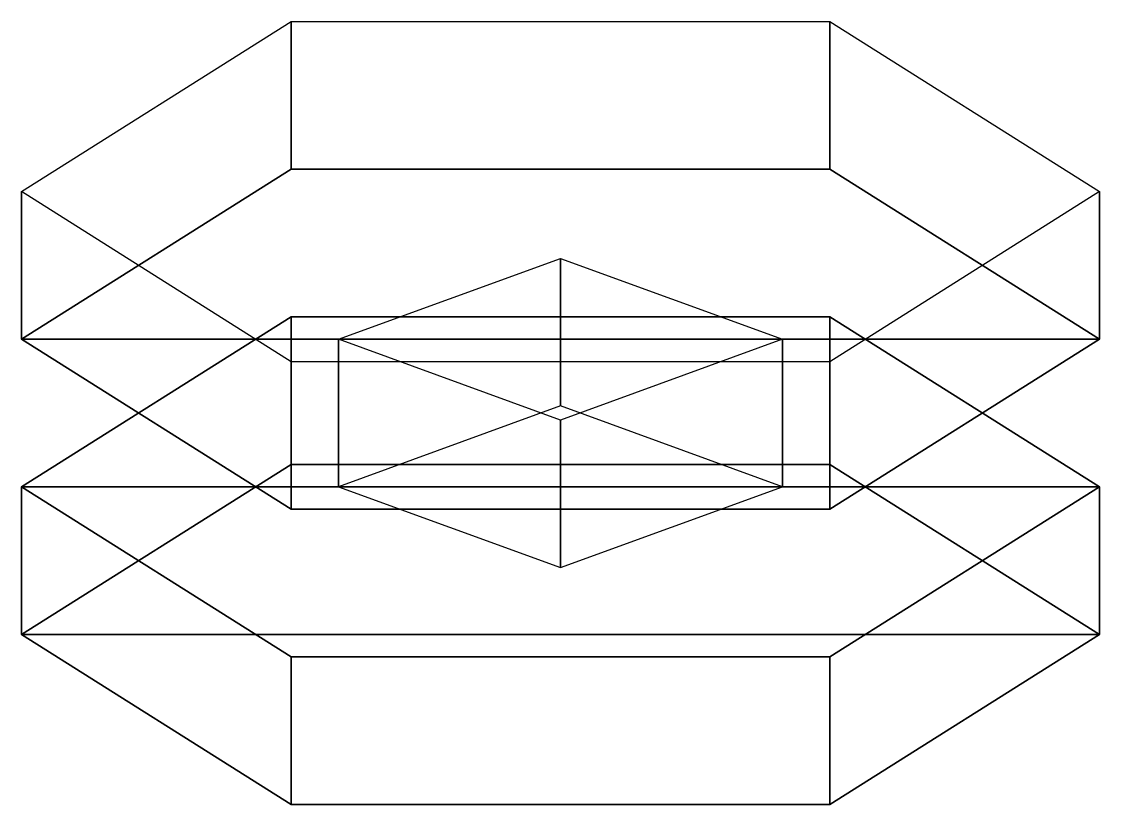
# Model space of a CAD drawing. Extents: x 0.25 to 0.59, y -2.613 to -2.366.
import ezdxf

# ---------------------------------------------------------------- set-up
doc = ezdxf.new("R2010")
doc.units = 0
doc.layers.add('WHEELS', color=2, linetype='CONTINUOUS')

msp = doc.modelspace()

# ---------------------------------------------------------------- linework, layer by layer
at = {"layer": 'WHEELS'}
for points in [[(0.25, -2.42, 1.01), (0.335, -2.36635, 0.8729), (0.335, -2.41292, 0.85468), (0.25, -2.46656, 0.99178)], [(0.335, -2.36635, 0.8729), (0.505, -2.36635, 0.8729), (0.505, -2.41292, 0.85468), (0.335, -2.41292, 0.85468)], [(0.505, -2.36635, 0.8729), (0.59, -2.42, 1.01), (0.59, -2.46656, 0.99178), (0.505, -2.41292, 0.85468)], [(0.59, -2.46656, 0.99178), (0.25, -2.46656, 0.99178), (0.335, -2.41292, 0.85468), (0.505, -2.41292, 0.85468)], [(0.335, -2.47365, 1.1471), (0.25, -2.42, 1.01), (0.25, -2.46656, 0.99178), (0.335, -2.52021, 1.12888)], [(0.59, -2.42, 1.01), (0.505, -2.47365, 1.1471), (0.505, -2.52021, 1.12888), (0.59, -2.46656, 0.99178)], [(0.35, -2.46656, 0.99178), (0.42, -2.44106, 0.92659), (0.42, -2.48762, 0.90837), (0.35, -2.51312, 0.97356)], [(0.42, -2.44106, 0.92659), (0.49, -2.46656, 0.99178), (0.49, -2.51312, 0.97356), (0.42, -2.48762, 0.90837)], [(0.25, -2.51312, 0.97356), (0.335, -2.45948, 0.83646), (0.335, -2.50604, 0.81824), (0.25, -2.55969, 0.95534)], [(0.505, -2.45948, 0.83646), (0.335, -2.45948, 0.83646), (0.25, -2.51312, 0.97356), (0.59, -2.51312, 0.97356)], [(0.335, -2.45948, 0.83646), (0.505, -2.45948, 0.83646), (0.505, -2.50604, 0.81824), (0.335, -2.50604, 0.81824)], [(0.505, -2.45948, 0.83646), (0.59, -2.51312, 0.97356), (0.59, -2.55969, 0.95534), (0.505, -2.50604, 0.81824)], [(0.505, -2.52021, 1.12888), (0.335, -2.52021, 1.12888), (0.25, -2.46656, 0.99178), (0.59, -2.46656, 0.99178)], [(0.42, -2.49207, 1.05697), (0.35, -2.46656, 0.99178), (0.35, -2.51312, 0.97356), (0.42, -2.53863, 1.03875)], [(0.49, -2.46656, 0.99178), (0.42, -2.49207, 1.05697), (0.42, -2.53863, 1.03875), (0.49, -2.51312, 0.97356)], [(0.505, -2.47365, 1.1471), (0.335, -2.47365, 1.1471), (0.335, -2.52021, 1.12888), (0.505, -2.52021, 1.12888)], [(0.59, -2.55969, 0.95534), (0.25, -2.55969, 0.95534), (0.335, -2.50604, 0.81824), (0.505, -2.50604, 0.81824)], [(0.335, -2.56677, 1.11066), (0.25, -2.51312, 0.97356), (0.25, -2.55969, 0.95534), (0.335, -2.61333, 1.09244)], [(0.59, -2.51312, 0.97356), (0.25, -2.51312, 0.97356), (0.335, -2.56677, 1.11066), (0.505, -2.56677, 1.11066)], [(0.59, -2.51312, 0.97356), (0.505, -2.56677, 1.11066), (0.505, -2.61333, 1.09244), (0.59, -2.55969, 0.95534)], [(0.505, -2.61333, 1.09244), (0.335, -2.61333, 1.09244), (0.25, -2.55969, 0.95534), (0.59, -2.55969, 0.95534)], [(0.505, -2.56677, 1.11066), (0.335, -2.56677, 1.11066), (0.335, -2.61333, 1.09244), (0.505, -2.61333, 1.09244)]]:
    msp.add_3dface(points, dxfattribs=at)

doc.saveas('drawing.dxf')
